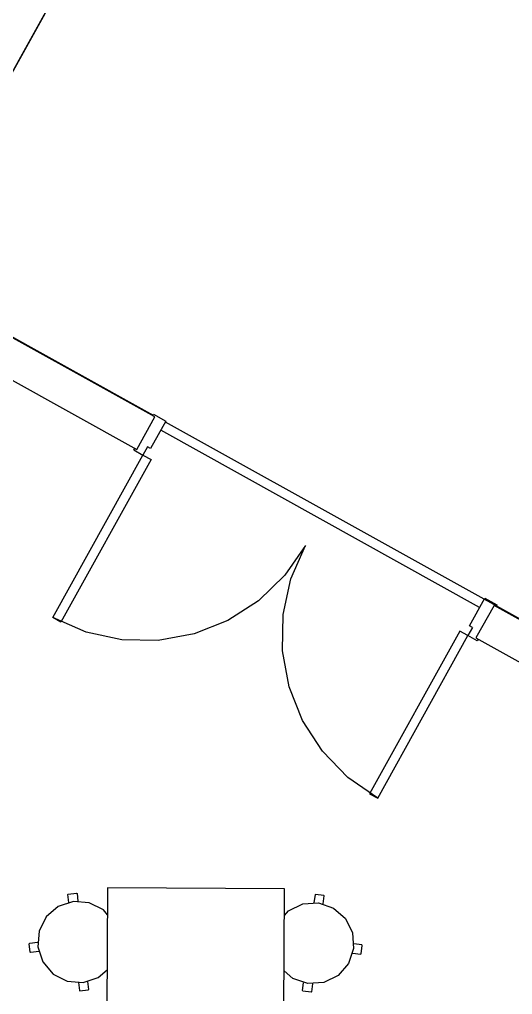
# Model space of a CAD drawing. Header units: metres. Extents: x 2.3 to 42.8, y 0.9 to 31.9.
# Drawn here: x 16.3 to 17.136, y 8.583 to 10.235 of the extents above; entities that cross this region are included whole.
import ezdxf

# ---------------------------------------------------------------- set-up
doc = ezdxf.new("R2010")
doc.units = ezdxf.units.M
doc.layers.add('ARREDI', color=9, linetype='Continuous')
doc.layers.add('PARETI_STRUTTURE', color=7, linetype='Continuous')

msp = doc.modelspace()

# ---------------------------------------------------------------- linework, layer by layer
at = {"layer": 'ARREDI'}
for points in [[(16.383, 8.7533), (16.397, 8.755)], [(16.397, 8.755), (16.3979, 8.7543)], [(16.3979, 8.7543), (16.3995, 8.741)], [(16.4493, 8.7183), (16.4425, 8.7263), (16.4185, 8.7384), (16.3917, 8.7405), (16.3661, 8.7321), (16.3457, 8.7146), (16.3336, 8.6906), (16.3315, 8.6638)], [(16.3823, 8.7524), (16.383, 8.7533)], [(16.3839, 8.7391), (16.3823, 8.7524)], [(16.7493, 8.7167), (16.7562, 8.7246), (16.7804, 8.7365), (16.8072, 8.7383), (16.8326, 8.7296), (16.8529, 8.7119), (16.8647, 8.6878), (16.8665, 8.6609)], [(16.8011, 8.7521), (16.7993, 8.7388)], [(16.802, 8.7528), (16.8011, 8.7521)], [(16.816, 8.751), (16.802, 8.7528)], [(16.8149, 8.7368), (16.8167, 8.7501)], [(16.8167, 8.7501), (16.816, 8.751)], [(16.3177, 8.6701), (16.331, 8.6717)], [(16.317, 8.6692), (16.3177, 8.6701)], [(16.3187, 8.6551), (16.317, 8.6692)], [(16.3196, 8.6544), (16.3187, 8.6551)], [(16.3329, 8.656), (16.3196, 8.6544)], [(16.3315, 8.6638), (16.3399, 8.6383), (16.3574, 8.6178), (16.3814, 8.6057), (16.4082, 8.6037), (16.4338, 8.612), (16.4488, 8.6249)], [(16.8665, 8.6609), (16.8579, 8.6355), (16.8401, 8.6153), (16.816, 8.6034), (16.7892, 8.6016), (16.7637, 8.6103), (16.7488, 8.6233)], [(16.8804, 8.667), (16.8671, 8.6688)], [(16.8792, 8.6521), (16.8811, 8.6662)], [(16.8811, 8.6662), (16.8804, 8.6671)], [(16.865, 8.6532), (16.8783, 8.6514)], [(16.8783, 8.6514), (16.8792, 8.6521)], [(16.4176, 8.5917), (16.416, 8.6051)], [(16.4003, 8.6032), (16.4019, 8.5898)], [(16.4019, 8.5898), (16.4028, 8.5892)], [(16.4028, 8.5892), (16.4169, 8.5909)], [(16.4169, 8.5909), (16.4176, 8.5917)], [(16.7797, 8.5898), (16.7814, 8.6031)], [(16.7804, 8.5889), (16.7797, 8.5898)], [(16.7944, 8.5871), (16.7804, 8.5889)], [(16.7971, 8.601), (16.7953, 8.5878)], [(16.7953, 8.5877), (16.7944, 8.5871)]]:
    msp.add_lwpolyline(points, dxfattribs=at)
msp.add_lwpolyline([(16.7457, 8.0416), (16.7496, 8.7622), (16.4495, 8.7638), (16.4457, 8.0432)], close=True, dxfattribs=at)
at = {"layer": 'PARETI_STRUTTURE'}
for points in [[(10.9712, 11.2312), (15.4958, 8.7189), (17.2939, 11.9573), (21.4602, 9.644)], [(21.4327, 9.6592), (17.2939, 11.9573), (16.0977, 9.8029), (16.5268, 9.5646)], [(16.1668, 9.6908), (16.499, 9.5063), (16.5295, 9.5614), (16.1974, 9.7458)], [(16.5261, 9.5633), (16.5276, 9.5661)], [(16.5296, 9.5614), (16.5261, 9.5633)], [(16.5276, 9.5661), (16.5483, 9.5546)], [(16.499, 9.5063), (16.5296, 9.5614)], [(16.5483, 9.5546), (16.5223, 9.5078)], [(16.5473, 9.5532), (20.1831, 7.5345)], [(17.08, 9.2388), (16.5396, 9.5389)], [(16.494, 9.5055), (16.5095, 9.4969), (16.5233, 9.4892), (16.3704, 9.2139), (16.3566, 9.2215)], [(16.3566, 9.2215), (16.5095, 9.4969)], [(16.494, 9.5055), (16.4955, 9.5082)], [(16.4955, 9.5082), (16.499, 9.5063)], [(16.5171, 9.5106), (16.5095, 9.4969)], [(16.5223, 9.5078), (16.5171, 9.5106)], [(16.9074, 8.9157), (16.8566, 8.9508), (16.8136, 8.9952), (16.7801, 9.047), (16.7574, 9.1045), (16.7463, 9.1652), (16.7473, 9.2269), (16.7603, 9.2873), (16.7849, 9.344), (16.7498, 9.2932), (16.7054, 9.2502), (16.6535, 9.2167), (16.5961, 9.194), (16.5353, 9.183), (16.4736, 9.1839), (16.4133, 9.197), (16.3566, 9.2215)], [(17.0627, 9.2077), (17.0887, 9.2545)], [(17.0887, 9.2545), (17.1094, 9.243)], [(17.1044, 9.2422), (17.0738, 9.1871)], [(17.1079, 9.2403), (17.1044, 9.2422)], [(17.1094, 9.243), (17.1079, 9.2403)], [(17.0679, 9.2048), (17.0603, 9.1911), (17.0465, 9.1987)], [(17.0679, 9.2048), (17.0627, 9.2077)], [(17.0465, 9.1987), (16.8936, 8.9233), (16.9074, 8.9157)], [(16.9074, 8.9157), (17.0603, 9.1911)], [(17.0758, 9.1825), (17.0603, 9.1911)], [(17.0738, 9.1871), (17.0773, 9.1852)], [(17.0773, 9.1852), (17.0758, 9.1825)]]:
    msp.add_lwpolyline(points, dxfattribs=at)
msp.add_lwpolyline([(17.0738, 9.1871), (19.2792, 7.9626), (19.3098, 8.0177), (17.1044, 9.2422)], close=True, dxfattribs=at)

doc.saveas('drawing.dxf')
